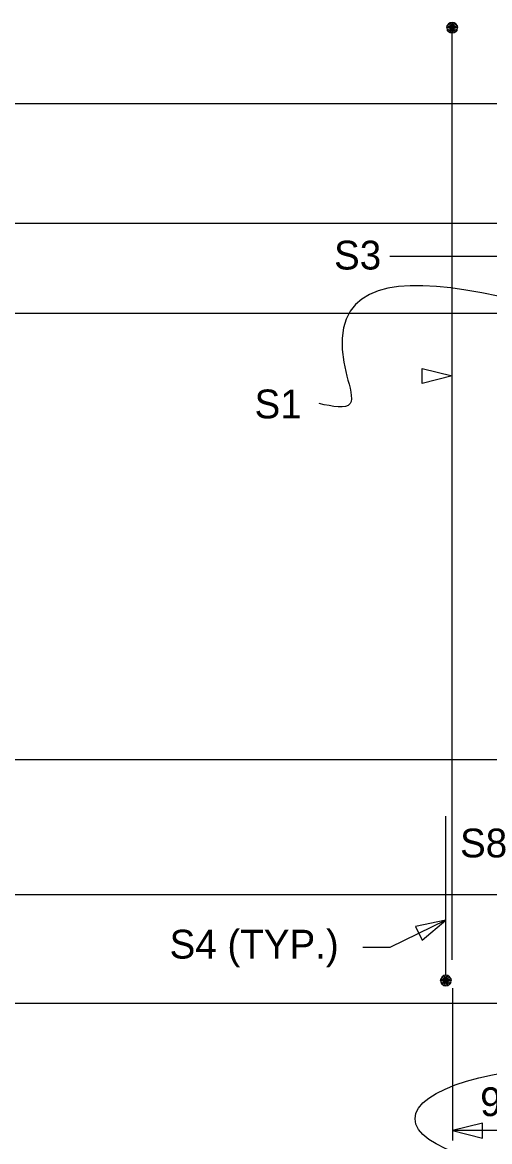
# Model space of a CAD drawing. Extents: x 0 to 34, y -1.6 to 25.2.
# Drawn here: x 15.32 to 17.66, y 2.9 to 8.5 of the extents above; entities that cross this region are included whole.
import ezdxf

# ---------------------------------------------------------------- set-up
doc = ezdxf.new("R2010")
doc.units = 0
for name, color, linetype in [('Arrowhead Terminators CELL', 7, 'Continuous'), ('P_SMU_Concrete_Girder', 7, 'Continuous'), ('P_SMU_Rebar_S_Bar', 7, 'Continuous'), ('SMU_Dimension Lines', 7, 'Continuous'), ('SMU_Text', 7, 'Continuous'), ('SMU_User Information Notes', 7, 'Continuous')]:
    doc.layers.add(name, color=color, linetype=linetype)

msp = doc.modelspace()

# ---------------------------------------------------------------- linework, layer by layer
at = {"layer": 'Arrowhead Terminators CELL'}
for points in [[(17.4712, 6.7307), (17.3212, 6.693), (17.3212, 6.768)], [(17.4399, 4.0091), (17.2886, 3.9773), (17.3213, 3.9098)], [(17.4734, 2.9572), (17.6234, 2.9197), (17.6234, 2.9947)]]:
    msp.add_lwpolyline(points, close=True, dxfattribs=at)
at = {"layer": 'P_SMU_Concrete_Girder'}
for p, q in [((6.5035, 8.0921), (17.9503, 8.0921)), ((17.7085, 7.4921), (6.9758, 7.4921)), ((17.8606, 7.0421), (6.8549, 7.0421)), ((20.7895, 4.8108), (3.8957, 4.8108)), ((17.9943, 4.1358), (6.6491, 4.1358)), ((20.7895, 3.5921), (3.8957, 3.5921))]:
    msp.add_line(p, q, dxfattribs=at)
at = {"layer": 'P_SMU_Rebar_S_Bar'}
for p, q in [((17.4468, 8.4821), (17.4448, 8.472)), ((17.4448, 8.472), (17.4468, 8.4821)), ((17.4448, 8.472), (17.4468, 8.4619)), ((17.4712, 8.472), (17.4448, 8.472)), ((17.4526, 8.4907), (17.4468, 8.4821)), ((17.4468, 8.4821), (17.4712, 8.472)), ((17.4468, 8.4619), (17.4712, 8.472)), ((17.4468, 8.4619), (17.4526, 8.4533)), ((17.4526, 8.4533), (17.4468, 8.4619)), ((17.4611, 8.4964), (17.4526, 8.4907)), ((17.4526, 8.4907), (17.4611, 8.4964)), ((17.4712, 8.472), (17.4526, 8.4907)), ((17.4712, 8.472), (17.4526, 8.4533)), ((17.4526, 8.4533), (17.4611, 8.4476)), ((17.4712, 8.4984), (17.4611, 8.4964)), ((17.4611, 8.4964), (17.4712, 8.472)), ((17.4611, 8.4476), (17.4712, 8.472)), ((17.4712, 3.8109), (17.4712, 8.4984)), ((17.4814, 8.4964), (17.4712, 8.4984)), ((17.4712, 8.4984), (17.4712, 8.472)), ((17.4712, 8.472), (17.4814, 8.4964)), ((17.4899, 8.4906), (17.4712, 8.472)), ((17.4712, 8.472), (17.4956, 8.4821)), ((17.4712, 8.472), (17.4712, 8.4456)), ((17.4977, 8.472), (17.4712, 8.472)), ((17.4712, 8.472), (17.4956, 8.4619)), ((17.4899, 8.4533), (17.4712, 8.472)), ((17.4712, 8.472), (17.4813, 8.4476)), ((17.4813, 8.4476), (17.4899, 8.4533)), ((17.4899, 8.4906), (17.4814, 8.4964)), ((17.4814, 8.4964), (17.4899, 8.4906)), ((17.4956, 8.4821), (17.4899, 8.4906)), ((17.4899, 8.4533), (17.4956, 8.4619)), ((17.4956, 8.4619), (17.4899, 8.4533)), ((17.4977, 8.472), (17.4956, 8.4821)), ((17.4956, 8.4821), (17.4977, 8.472)), ((17.4956, 8.4619), (17.4977, 8.472)), ((17.4611, 8.4476), (17.4712, 8.4456)), ((17.4712, 8.4456), (17.4611, 8.4476)), ((17.4712, 8.4456), (17.4813, 8.4476)), ((17.4399, 3.7338), (17.4399, 4.5296)), ((17.4155, 3.7175), (17.4135, 3.7073)), ((17.4135, 3.7073), (17.4155, 3.7175)), ((17.4135, 3.7073), (17.4155, 3.6972)), ((17.4399, 3.7073), (17.4135, 3.7073)), ((17.4213, 3.726), (17.4155, 3.7175)), ((17.4155, 3.7175), (17.4399, 3.7073)), ((17.4155, 3.6972), (17.4399, 3.7073)), ((17.4155, 3.6972), (17.4213, 3.6887)), ((17.4213, 3.6887), (17.4155, 3.6972)), ((17.4298, 3.7318), (17.4213, 3.726)), ((17.4213, 3.726), (17.4298, 3.7318)), ((17.4399, 3.7073), (17.4213, 3.726)), ((17.4399, 3.7073), (17.4213, 3.6887)), ((17.4399, 3.7338), (17.4298, 3.7318)), ((17.4298, 3.7318), (17.4399, 3.7073)), ((17.4298, 3.683), (17.4399, 3.7073)), ((17.4501, 3.7318), (17.4399, 3.7338)), ((17.4399, 3.7338), (17.4399, 3.7073)), ((17.4399, 3.7073), (17.4501, 3.7318)), ((17.4586, 3.726), (17.4399, 3.7073)), ((17.4399, 3.7073), (17.4643, 3.7175)), ((17.4399, 3.7073), (17.4399, 3.6809)), ((17.4664, 3.7073), (17.4399, 3.7073)), ((17.4399, 3.7073), (17.4643, 3.6972)), ((17.4586, 3.6887), (17.4399, 3.7073)), ((17.4399, 3.7073), (17.45, 3.683)), ((17.4586, 3.726), (17.4501, 3.7318)), ((17.4501, 3.7318), (17.4586, 3.726)), ((17.4643, 3.7175), (17.4586, 3.726)), ((17.4586, 3.6887), (17.4643, 3.6972)), ((17.4643, 3.6972), (17.4586, 3.6887)), ((17.4664, 3.7073), (17.4643, 3.7175)), ((17.4643, 3.7175), (17.4664, 3.7073)), ((17.4643, 3.6972), (17.4664, 3.7073)), ((17.4213, 3.6887), (17.4298, 3.683)), ((17.4298, 3.683), (17.4399, 3.6809)), ((17.4399, 3.6809), (17.4298, 3.683)), ((17.4399, 3.6809), (17.45, 3.683)), ((17.45, 3.683), (17.4586, 3.6887))]:
    msp.add_line(p, q, dxfattribs=at)
at = {"layer": 'SMU_Dimension Lines'}
for p, q in [((17.4734, 3.6687), (17.4734, 3.3209)), ((17.4734, 3.3209), (17.4734, 2.9071)), ((18.9712, 2.9572), (17.4734, 2.9572))]:
    msp.add_line(p, q, dxfattribs=at)
for points in [[(17.9929, 7.8421), (17.8292, 7.3276), (17.1594, 7.3276)], [(17.4399, 4.0091), (17.159, 3.8727), (17.0256, 3.8727)]]:
    msp.add_lwpolyline(points, dxfattribs=at)
msp.add_spline([(18.9712, 6.7325), (16.945, 6.7295), (16.9608, 6.5919), (16.8065, 6.5919)], degree=3, dxfattribs=at)
at = {"layer": 'SMU_User Information Notes'}
msp.add_ellipse((18.1625, 3.0162), major_axis=(0.8766, 0), ratio=0.30242, dxfattribs=at)

# ---------------------------------------------------------------- texts
at = {"layer": 'SMU_Text'}
for s, p in [('S3', (16.881, 7.2626)), ('S1', (16.4838, 6.5184)), ('S8', (17.5106, 4.3229)), ('S4 (TYP.)', (16.0592, 3.817)), ('9 SPA. @ 6" ', (17.6112, 3.0292))]:
    msp.add_text(s, height=0.144, dxfattribs=at).set_placement(p)

doc.saveas('drawing.dxf')
